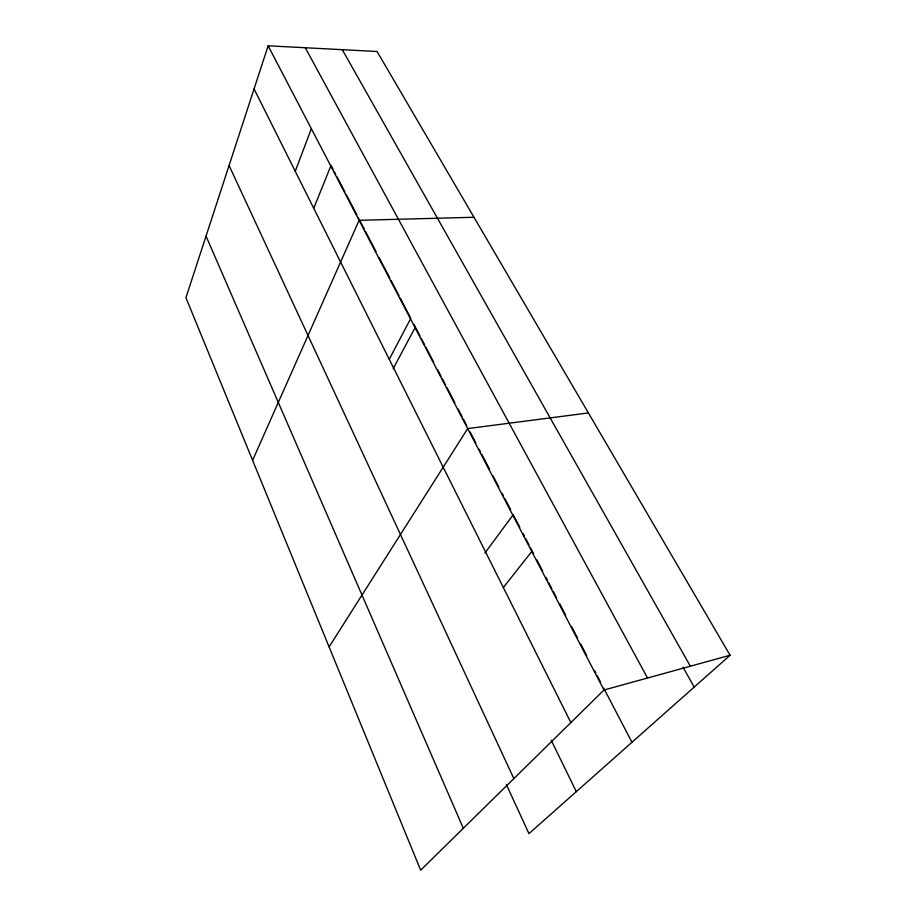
<?xml version="1.0" encoding="UTF-8"?>
<svg xmlns="http://www.w3.org/2000/svg" width="916" height="916" viewBox="0 0 916 916"><rect width="100%" height="100%" fill="white"/><g stroke="black" fill="none" stroke-linecap="round" stroke-linejoin="round"><path stroke-width="1.37" d="M268.136 45.8L185.925 297.711L420.662 870.2L603.987 690.023L730.075 655.261L377.06 51.491L268.136 45.8L603.987 690.023M295.25 171.292L311.36 128.709M313.913 207.829L331.042 165.418M252.61 460.324L359.118 220.309L473.984 217.275M389.254 359.312L410.505 318.882M393.159 368.724L415.383 327.092M329.096 646.891L467.698 428.596L588.393 412.944M484.862 553.104L513.235 514.689M503.353 587.534L531.761 551.478M730.075 655.261L528.967 833.629L506.434 784.68M342.298 49.682L690.343 666.218M683.073 667.283L694.179 687.092M305.291 47.747L647.52 678.023M331.707 166.689L333.023 169.22M334.351 171.761L335.668 174.292M336.996 176.834L344.931 192.039M346.259 194.581L356.839 214.859M358.156 217.401L364.11 228.805M365.438 231.347L375.984 251.568M379.27 257.854L389.769 277.995M391.086 280.514L398.964 295.628M400.281 298.135L410.78 318.276M414.066 324.573L419.975 335.909M421.291 338.439L424.577 344.737M425.894 347.256L433.783 362.381M437.733 369.95L441.02 376.247M442.336 378.766L445.623 385.075M446.939 387.594L454.828 402.719M458.115 409.017L462.065 416.585M463.37 419.093L466.656 425.39M469.931 431.676L475.839 443M479.114 449.287L480.431 451.806M481.747 454.313L489.613 469.404M492.9 475.702L498.796 487.014M502.082 493.312L503.399 495.819M504.705 498.338L510.613 509.662M513.887 515.948L519.784 527.25M523.07 533.536L524.376 536.043M525.692 538.562L528.967 544.837M530.272 547.356L533.547 553.63M536.833 559.916L542.73 571.218M546.005 577.504L547.31 580.011M548.627 582.53L551.901 588.805M553.207 591.324L556.481 597.61M559.768 603.884L565.664 615.197M571.561 626.51L577.469 637.834M580.755 644.12L586.664 655.444M594.541 670.546L595.847 673.065M597.163 675.584L600.449 681.882M603.724 688.168L631.96 742.281M254.064 88.921L570.863 722.587M551.237 740.288L576.301 791.653M229.069 165.521L513.853 778.611M206.031 236.099L463.313 828.282"/></g></svg>
